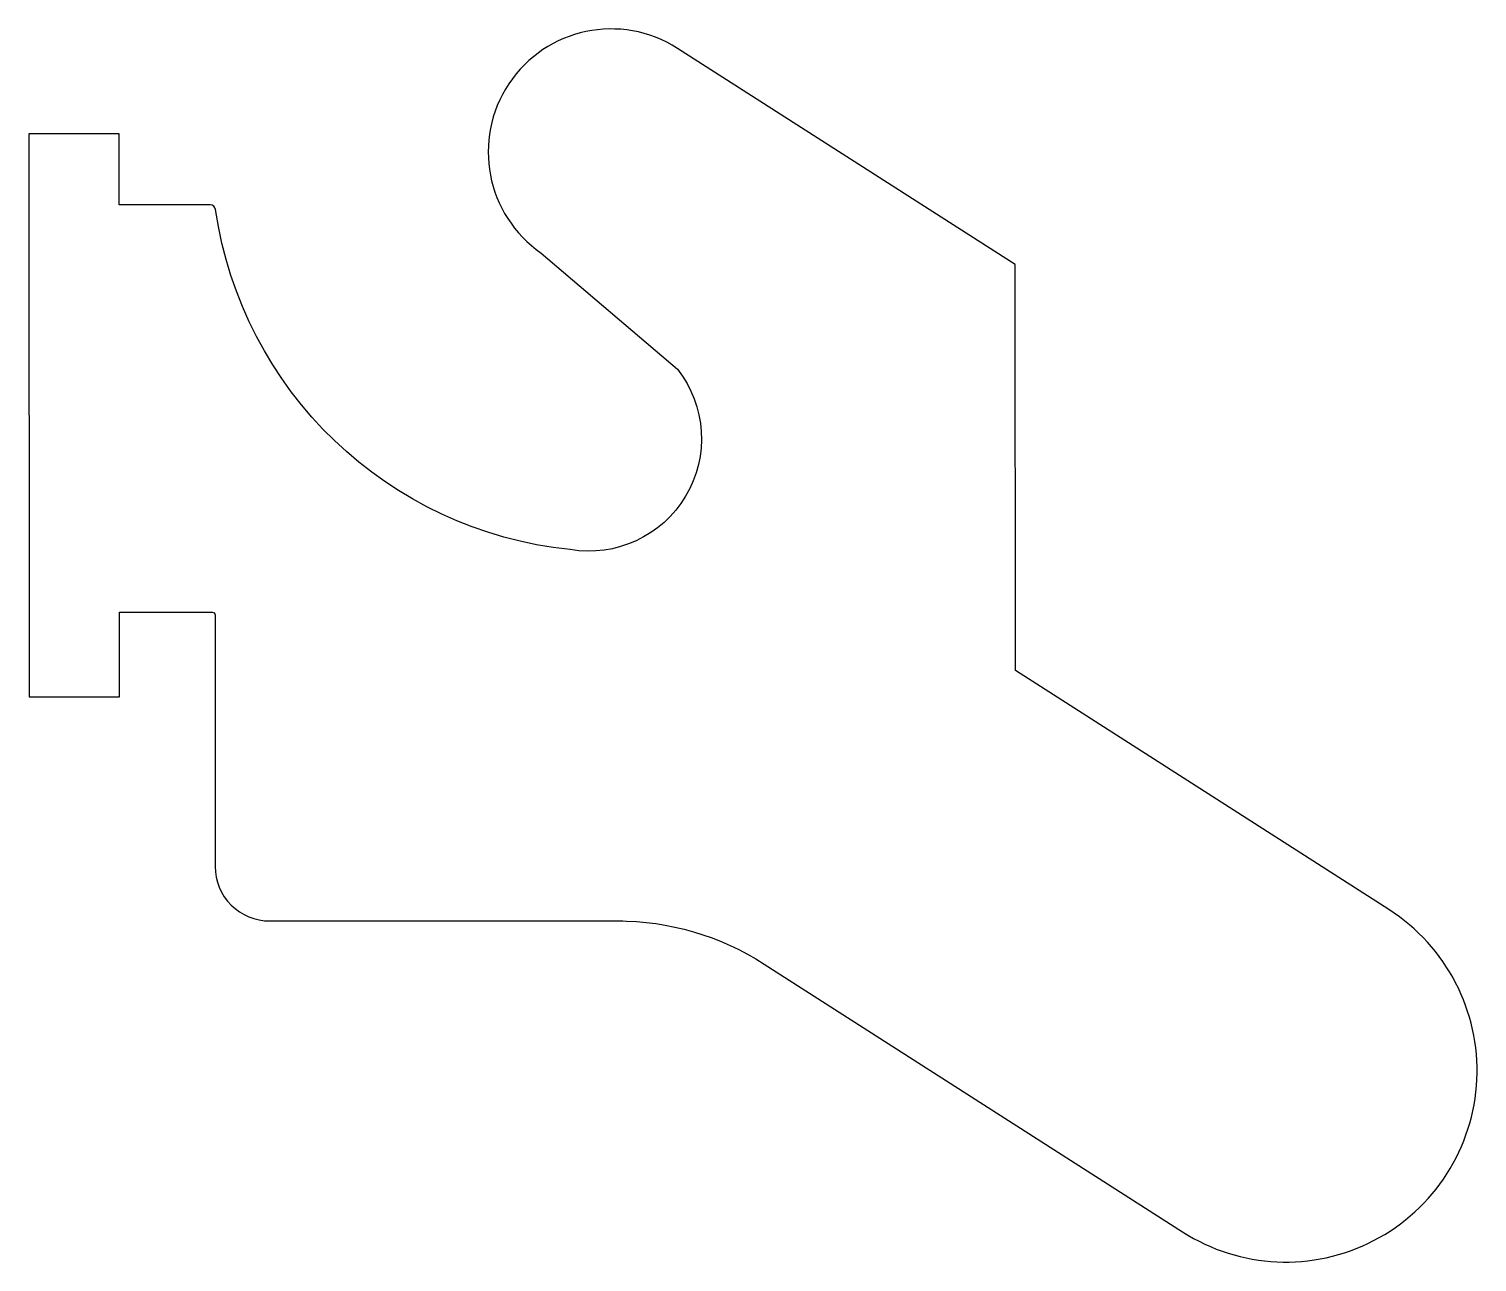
# Model space of a CAD drawing. Extents: x -195.9 to -143, y 236.7 to 281.8.
import ezdxf

# ---------------------------------------------------------------- set-up
doc = ezdxf.new("R2010")
doc.units = 0
doc.header["$LTSCALE"] = 15
doc.layers.get('0').update_dxf_attribs({"linetype": 'CONTINUOUS'})
doc.layers.add('DIMS', color=1, linetype='CONTINUOUS')

msp = doc.modelspace()

# ---------------------------------------------------------------- linework, layer by layer
at = {"linetype": 'CONTINUOUS'}
msp.add_line((-180.772, 249.149), (-174.204, 249.149), dxfattribs=at)
at = {"layer": 'DIMS', "color": 7, "linetype": 'CONTINUOUS'}
msp.add_lwpolyline([(-172.203, 269.338, -0.684445), (-176.129, 262.734, -0.343464), (-189.105, 275.175, 0.372534), (-189.303, 275.346), (-192.129, 275.345), (-192.629, 275.345), (-192.629, 275.845), (-192.63, 277.945), (-192.73, 277.945), (-195.83, 277.944), (-195.93, 277.944), (-195.922, 257.344), (-195.822, 257.344), (-192.722, 257.345), (-192.622, 257.345), (-192.622, 257.445), (-192.623, 259.945), (-192.623, 260.445), (-192.124, 260.445), (-189.224, 260.446, -0.414214), (-189.123, 260.346), (-189.12, 251.146, 0.414214), (-187.119, 249.147), (-174.425, 249.152, -0.143479), (-169.028, 247.573), (-153.73, 237.774, 1), (-146.179, 249.564), (-159.844, 258.316), (-159.85, 273.162), (-172.203, 281.074, 0.982449), (-177.189, 273.584), (-177.189, 273.584, -0.050173), (-177.189, 273.584)], format="xyb", close=True, dxfattribs=at)

doc.saveas('drawing.dxf')
